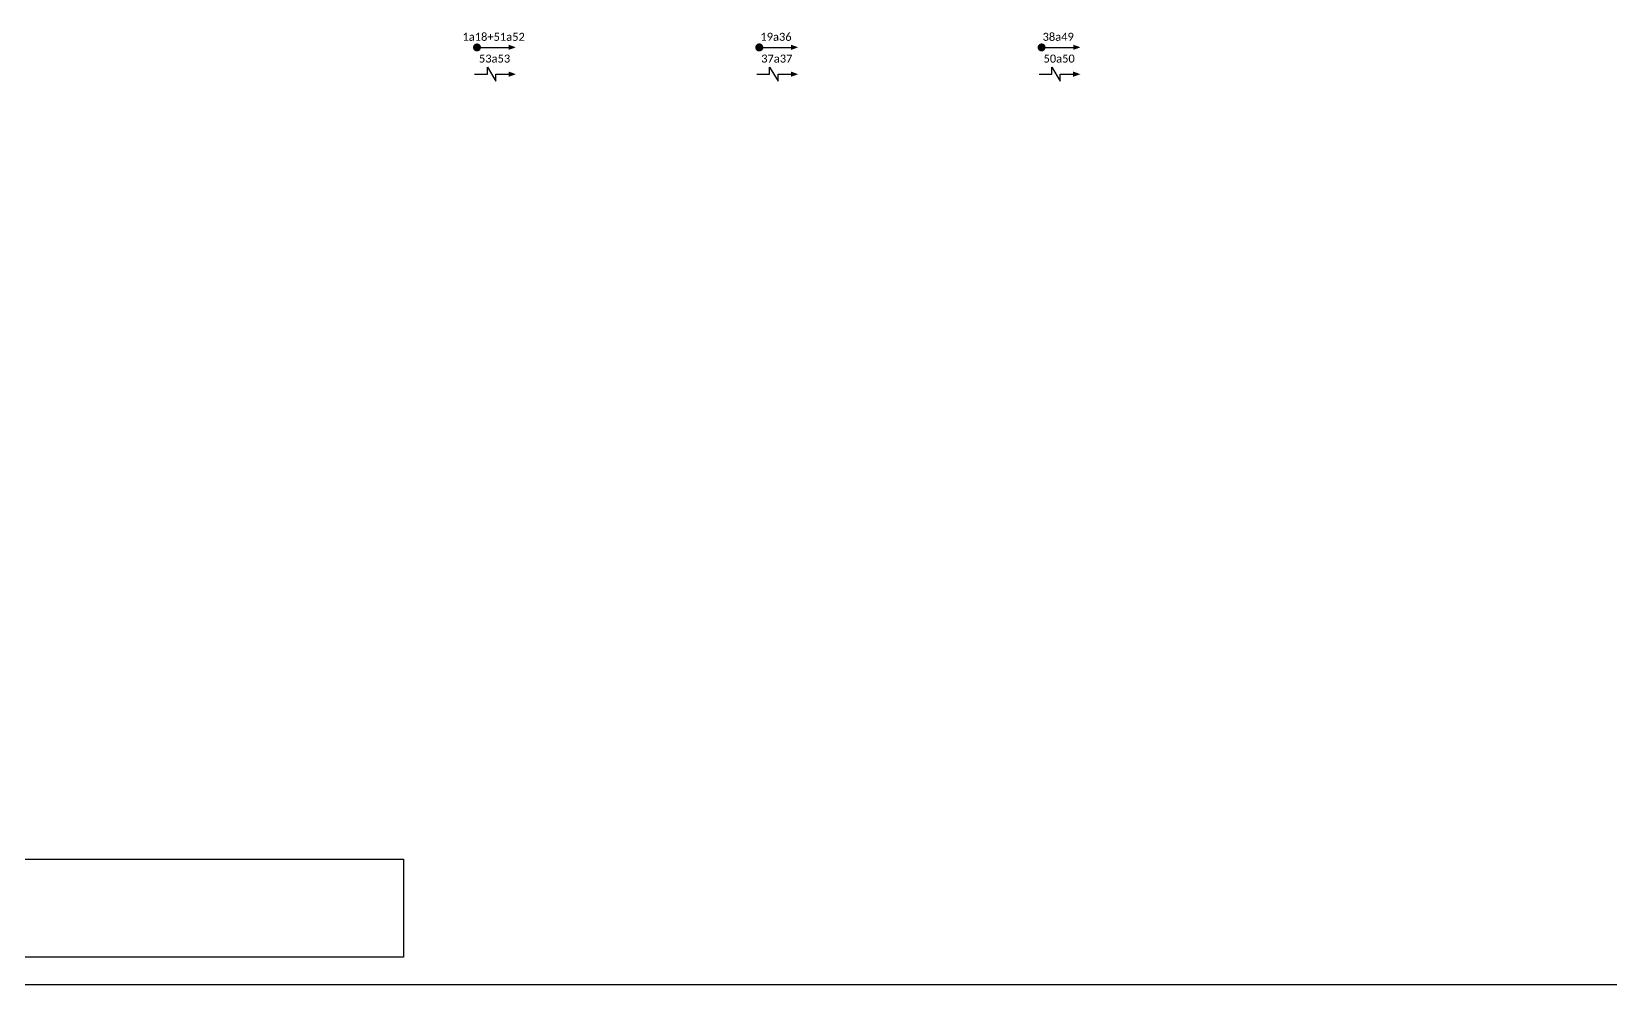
# Model space of a CAD drawing. Header units: metres. Extents: x -0.4 to 58.6, y 1.4 to 43.1.
# Drawn here: x 7.24 to 22.33, y 1.45 to 10.55 of the extents above; entities that cross this region are included whole.
import ezdxf

# ---------------------------------------------------------------- set-up
doc = ezdxf.new("R2010")
doc.units = ezdxf.units.M
doc.layers.add('SETA', color=7, linetype='Continuous')
doc.styles.get("Standard").update_dxf_attribs({"font": 'arial.ttf'})

msp = doc.modelspace()

# ---------------------------------------------------------------- linework, layer by layer
at = {"color": 7}
msp.add_lwpolyline([(-0.39, 1.446), (58.648, 1.446), (58.648, 43.145), (-0.39, 43.145)], close=True, dxfattribs=at)
at = {"color": 0, "const_width": 0.0382}
for points in [[(11.48, 10.398, 1), (11.518, 10.398, 1)], [(14.177, 10.398, 1), (14.216, 10.398, 1)], [(16.875, 10.398, 1), (16.913, 10.398, 1)]]:
    msp.add_lwpolyline(points, format="xyb", close=True, dxfattribs=at)
at = {"color": 0}
for points in [[(11.598, 10.142), (11.598, 10.21), (11.679, 10.075), (11.679, 10.142)], [(14.295, 10.142), (14.295, 10.21), (14.376, 10.075), (14.376, 10.142)], [(16.993, 10.142), (16.993, 10.21), (17.073, 10.075), (17.073, 10.142)]]:
    msp.add_lwpolyline(points, dxfattribs=at)
msp.add_lwpolyline([(-0.205, 2.644), (10.798, 2.644), (10.798, 1.706), (-0.205, 1.706)], close=True, dxfattribs=at)
at = {"layer": 'SETA', "color": 0}
for points in [[(11.499, 10.398), (11.828, 10.398)], [(14.196, 10.398), (14.525, 10.398)], [(16.894, 10.398), (17.222, 10.398)], [(11.476, 10.142), (11.598, 10.142)], [(11.679, 10.142), (11.801, 10.142)], [(14.173, 10.142), (14.295, 10.142)], [(14.376, 10.142), (14.498, 10.142)], [(16.871, 10.142), (16.993, 10.142)], [(17.073, 10.142), (17.195, 10.142)]]:
    msp.add_lwpolyline(points, dxfattribs=at)
for points in [[(11.801, 10.424), (11.871, 10.399), (11.801, 10.374)], [(14.499, 10.424), (14.569, 10.399), (14.499, 10.374)], [(17.196, 10.424), (17.266, 10.399), (17.196, 10.374)], [(11.801, 10.168), (11.871, 10.142), (11.801, 10.117)], [(14.498, 10.168), (14.568, 10.142), (14.498, 10.117)], [(17.195, 10.168), (17.265, 10.142), (17.195, 10.117)]]:
    msp.add_solid(points, dxfattribs=at)

# ---------------------------------------------------------------- texts
at = {"color": 0, "char_height": 0.07645, "width": 0.96931, "attachment_point": 5}
for s, insert in [('{\\fCalibri|b0|i0|c0|p34;\\C7;1a18+51a52}', (11.658, 10.499)), ('{\\fCalibri|b0|i0|c0|p34;\\C7;19a36}', (14.356, 10.499)), ('{\\fCalibri|b0|i0|c0|p34;\\C7;38a49}', (17.053, 10.499)), ('{\\fCalibri|b0|i0|c0|p34;\\C7;53a53}', (11.667, 10.291)), ('{\\fCalibri|b0|i0|c0|p34;\\C7;37a37}', (14.364, 10.291)), ('{\\fCalibri|b0|i0|c0|p34;\\C7;50a50}', (17.062, 10.291))]:
    msp.add_mtext(s, dxfattribs=dict(at, insert=insert))

doc.saveas('drawing.dxf')
